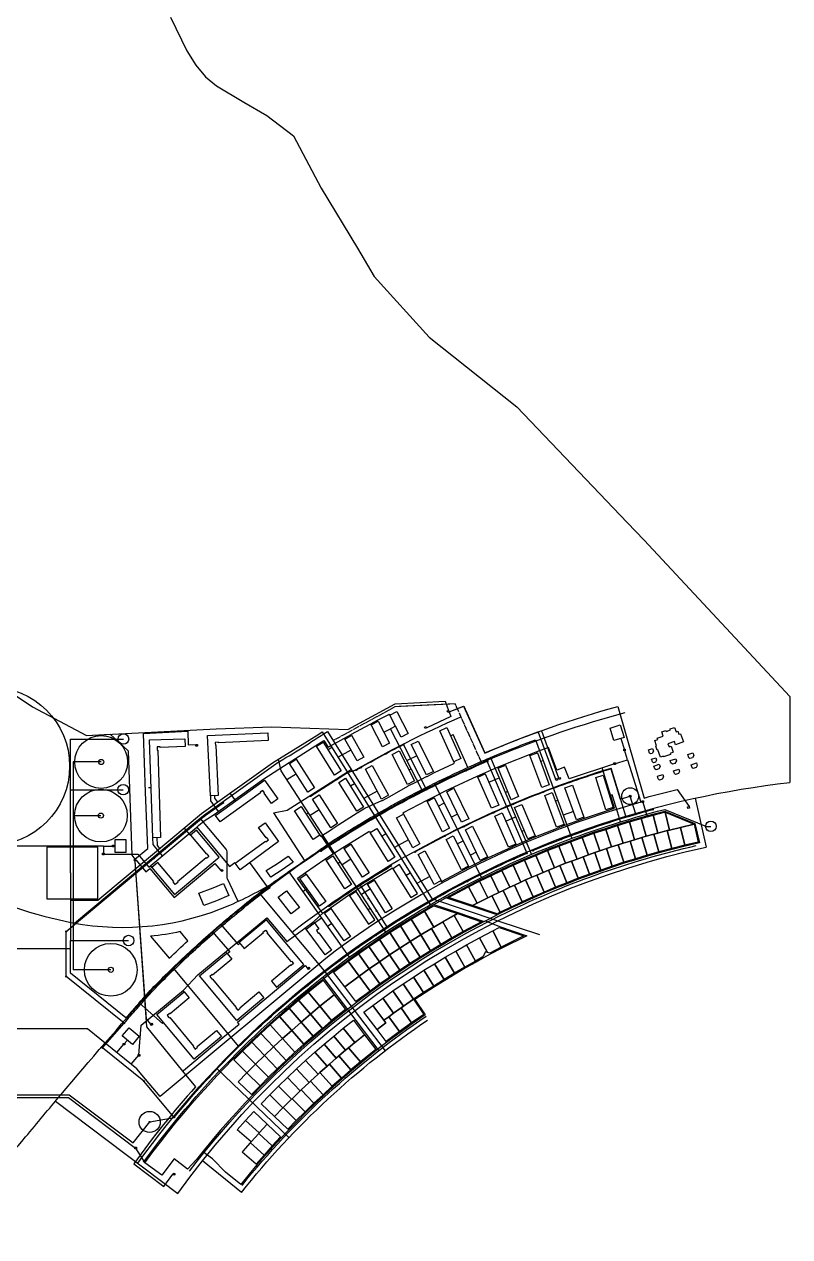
# Model space of a CAD drawing. Header units: millimetres. Extents: x 2242211 to 2245579, y 377443 to 383867.
# Drawn here: x 2244129 to 2245579, y 377907 to 380203 of the extents above; entities that cross this region are included whole.
import ezdxf

# ---------------------------------------------------------------- set-up
doc = ezdxf.new("R2010")
doc.units = ezdxf.units.MM
doc.linetypes.add('DIVIDE', pattern=[26.5, 20, -1.5, 1, -1.5, 1, -1.5])

msp = doc.modelspace()

# ---------------------------------------------------------------- linework, layer by layer
for points in [[(2243641.9, 381159.8), (2243641.9, 381166.2), (2243687.4, 381166.2), (2243724.5, 380830.2, 0.151646), (2243769.2, 380736.3, -0.160741), (2243831.3, 380608.4), (2243889.5, 380115.7), (2243906.3, 379940.2), (2243899.3, 379114.7), (2243899.3, 379088.4), (2243962.6, 379031.6), (2244144.4, 378910.7), (2244247, 378856.3), (2244492.7, 378868.8), (2244598, 378872.9), (2244742, 378867.5), (2244831.2, 378916.2), (2244926.1, 378921), (2244932.7, 378903.8)], [(2243642, 381159.8), (2243642, 381166.1), (2243687.1, 381166.1), (2243724.2, 380830.2, 0.151626), (2243769, 380736.1, -0.160763), (2243831, 380608.3), (2243889.2, 380115.7), (2243906, 379940.2), (2243899, 379114.7), (2243899.2, 379088.3), (2243962.5, 379031.5), (2244144.4, 378910.6), (2244247, 378856.2), (2244291.9, 378858.5), (2244325.6, 378827.4), (2244332.5, 378629.7), (2244338.7, 378622.3)], [(2244933.7, 378901.1), (2244961.3, 378911.7), (2245001.4, 378823.1, -0.034878), (2245253.2, 378911), (2245302.8, 378737.8), (2245312.5, 378740.5), (2245365.7, 378753.9), (2245388.1, 378721.7)], [(2244933.8, 378901), (2244961.2, 378911.6), (2245001.3, 378823, -0.015072), (2245108.6, 378865.3), (2245140.9, 378775.7)], [(2244933.8, 378901), (2244961.2, 378911.5), (2245001.3, 378822.8, -0.014167), (2245102.1, 378862.8), (2245135.3, 378773.6)], [(2244750.7, 378787.8, -0.02737), (2244956.1, 378891.7, -0.024505)], [(2244606.4, 378803, 0.006567), (2244703.3, 378863.8)], [(2244338.3, 378618), (2244360.6, 378304.2), (2244428.8, 378220.7), (2244453.2, 378190.8, 0.026287), (2244336.5, 378045.3), (2244393.6, 378002.3), (2244410.3, 378025.2)]]:
    msp.add_lwpolyline(points, format="xyb")
for points in [[(2244406, 380216.3), (2244437.1, 380152.8), (2244454, 380125.4), (2244472.5, 380103.3), (2244493.3, 380086.3), (2244544.9, 380055.7), (2244588.2, 380030.1), (2244638.7, 379991.5), (2244691.5, 379892.6), (2244759.9, 379779), (2244792, 379725.2), (2244895.9, 379610.7), (2245062.2, 379478.8), (2245271, 379259.8), (2245302.9, 379226.3), (2245578.9, 378930), (2245578.9, 378767.1)], [(2244933.8, 378901), (2244937.2, 378892.2), (2244891.2, 378870.8)], [(2244338.7, 378622.3), (2244362.9, 378642.5), (2244358.8, 378748.8), (2244354.7, 378859.8), (2244438.5, 378864.1), (2244439.4, 378838.4), (2244453.9, 378839)], [(2245247.1, 378802.7), (2245271.8, 378810.1), (2245296.7, 378729.9), (2245250.8, 378716.3), (2245228.2, 378709.2), (2245194.3, 378697.8), (2245171.7, 378689.9), (2245157.6, 378684.7), (2245135.3, 378676.3), (2245102.1, 378663.2), (2245080, 378654), (2245066.2, 378648), (2245044.5, 378638.4), (2245012, 378623.5), (2244990.4, 378613.2), (2244977, 378606.4), (2244955.6, 378595.5), (2244924.6, 378579), (2244903.1, 378567.2), (2244881, 378554.7), (2244860.4, 378542.6), (2244832.3, 378525.4), (2244812, 378512.8), (2244800.1, 378504.9), (2244780.5, 378491.9), (2244753.6, 378473.4), (2244734.4, 378459.9), (2244717.6, 378447.6), (2244700.3, 378433.9), (2244386.4, 378172.3), (2244358.8, 378205.3), (2244342.2, 378225.1), (2244248.9, 378300.5), (2243920.1, 378300.5)], [(2244338.4, 378618.1), (2244360.7, 378304.2), (2244428.9, 378220.7), (2244430.5, 378222.1), (2244504.8, 378284.1), (2244535.7, 378309.8), (2244532.7, 378313.4), (2244660.9, 378420.9), (2244665.5, 378415.3)], [(2244338.5, 378618.2), (2244359.7, 378319.7), (2244368.2, 378309.5)], [(2244340.6, 378620), (2244359, 378598), (2244366.6, 378604.5), (2244412.9, 378549.2), (2244490.2, 378613.9), (2244501.1, 378600.8)], [(2244304.4, 378255.7), (2244317.8, 378271.6)]]:
    msp.add_lwpolyline(points)
at = {"linetype": 'DIVIDE', "ltscale": 0.5}
msp.add_lwpolyline([(2244995.4, 378804.6), (2244945, 378916.2), (2244831.1, 378910.4), (2244714.1, 378846.5)], dxfattribs=at)
for points in [[(2244929.9, 378902.7), (2244932.7, 378903.8), (2244933.8, 378901), (2244931, 378899.9)], [(2244887.2, 378872.2), (2244889.9, 378873.5), (2244891.2, 378870.8), (2244888.5, 378869.5)], [(2244456.9, 378839.2), (2244457, 378836.2), (2244454, 378836), (2244453.9, 378839)], [(2245138.1, 378774.6), (2245139.2, 378771.8), (2245136.4, 378770.8), (2245135.3, 378773.6)], [(2245143.7, 378776.7), (2245144.7, 378773.9), (2245141.9, 378772.8), (2245140.9, 378775.7)], [(2245388.1, 378721.7), (2245388.9, 378718.8), (2245386, 378718), (2245385.2, 378720.9)], [(2245275.1, 378692.5), (2245297.7, 378699), (2245307.2, 378665.3), (2245299, 378662.9), (2245285.1, 378658.9)], [(2245297.7, 378699), (2245320, 378705.2), (2245329.1, 378671.4), (2245321.6, 378669.3), (2245307.2, 378665.3)], [(2245320, 378705.2), (2245341.9, 378711), (2245342.6, 378710.7), (2245351.1, 378677.2), (2245346.8, 378676), (2245329.1, 378671.4)], [(2245342.6, 378710.7), (2245397.6, 378688.4), (2245372.2, 378682.2), (2245351.1, 378677.2)], [(2245208, 378671), (2245230.2, 378678.4), (2245241.1, 378645.2), (2245219.3, 378637.8)], [(2245230.2, 378678.4), (2245252.6, 378685.6), (2245263.1, 378652.2), (2245254, 378649.3), (2245241.1, 378645.2)], [(2245252.6, 378685.6), (2245275.1, 378692.5), (2245285.1, 378658.9), (2245276.5, 378656.3), (2245263.1, 378652.2)], [(2245321.6, 378669.3), (2245329.1, 378671.4), (2245346.8, 378676), (2245355.6, 378642.2), (2245330.8, 378635.6)], [(2245346.8, 378676), (2245351.1, 378677.2), (2245372.2, 378682.2), (2245380.4, 378648.4), (2245355.6, 378642.2)], [(2245372.2, 378682.2), (2245397.6, 378688.4), (2245405.3, 378654.2), (2245380.4, 378648.4)], [(2245141.7, 378646.8), (2245163.7, 378655.1), (2245175.9, 378622.3), (2245165.4, 378618.3), (2245154.4, 378614.1)], [(2245163.7, 378655.1), (2245185.8, 378663.2), (2245197.6, 378630.2), (2245187.4, 378626.5), (2245175.9, 378622.3)], [(2245185.8, 378663.2), (2245208, 378671), (2245219.3, 378637.8), (2245209.5, 378634.4), (2245197.6, 378630.2)], [(2245254, 378649.3), (2245263.1, 378652.2), (2245276.5, 378656.3), (2245286.6, 378622.8), (2245264.7, 378616)], [(2245276.5, 378656.3), (2245285.1, 378658.9), (2245299, 378662.9), (2245308.7, 378629.4), (2245286.6, 378622.8)], [(2245299, 378662.9), (2245307.2, 378665.3), (2245321.6, 378669.3), (2245330.8, 378635.6), (2245308.7, 378629.4)], [(2245076.5, 378620), (2245098.2, 378629.2), (2245111.7, 378596.9), (2245100.1, 378592), (2245090.5, 378587.9)], [(2245098.2, 378629.2), (2245119.9, 378638.1), (2245133, 378605.7), (2245121.7, 378601), (2245111.7, 378596.9)], [(2245119.9, 378638.1), (2245141.7, 378646.8), (2245154.4, 378614.1), (2245143.5, 378609.8), (2245133, 378605.7)], [(2245165.4, 378618.3), (2245175.9, 378622.3), (2245187.4, 378626.5), (2245199.4, 378593.7), (2245177.8, 378585.7)], [(2245187.4, 378626.5), (2245197.6, 378630.2), (2245209.5, 378634.4), (2245221, 378601.4), (2245199.4, 378593.7)], [(2245209.5, 378634.4), (2245219.3, 378637.8), (2245231.7, 378642), (2245242.8, 378608.9), (2245221, 378601.4)], [(2245231.7, 378642), (2245241.1, 378645.2), (2245254, 378649.3), (2245264.7, 378616), (2245242.8, 378608.9)], [(2244338.3, 378618), (2244336.4, 378620.3), (2244338.7, 378622.3), (2244340.6, 378620)], [(2245033.7, 378600.7), (2245055.1, 378610.5), (2245069.5, 378578.5), (2245057.2, 378572.9), (2245048.5, 378568.9)], [(2245055.1, 378610.5), (2245076.5, 378620), (2245090.5, 378587.9), (2245078.6, 378582.6), (2245069.5, 378578.5)], [(2245121.7, 378601), (2245133, 378605.7), (2245143.5, 378609.8), (2245156.4, 378577.3), (2245135.1, 378568.7)], [(2245143.5, 378609.8), (2245154.4, 378614.1), (2245165.4, 378618.3), (2245177.8, 378585.7), (2245156.4, 378577.3)], [(2244505.4, 378600.4), (2244503.1, 378598.5), (2244501.1, 378600.8), (2244503.4, 378602.7)], [(2244991.4, 378580.2), (2245012.5, 378590.6), (2245027.7, 378559), (2245014.8, 378552.7), (2245007.1, 378548.9)], [(2245012.5, 378590.6), (2245033.7, 378600.7), (2245048.5, 378568.9), (2245035.9, 378562.9), (2245027.7, 378559)], [(2245057.2, 378572.9), (2245069.5, 378578.5), (2245078.6, 378582.6), (2245092.8, 378550.6), (2245071.8, 378541.2)], [(2245078.6, 378582.6), (2245090.5, 378587.9), (2245100.1, 378592), (2245113.8, 378559.8), (2245092.8, 378550.6)], [(2245100.1, 378592), (2245111.7, 378596.9), (2245121.7, 378601), (2245135.1, 378568.7), (2245113.8, 378559.8)], [(2244932.5, 378549.3), (2244970.4, 378569.5), (2244986.5, 378538.4), (2244978.1, 378534)], [(2244970.4, 378569.5), (2244991.4, 378580.2), (2245007.1, 378548.9), (2244986.5, 378538.4)], [(2245014.8, 378552.7), (2245027.7, 378559), (2245035.9, 378562.9), (2245051, 378531.4), (2245030.3, 378521.4)], [(2245035.9, 378562.9), (2245048.5, 378568.9), (2245057.2, 378572.9), (2245071.8, 378541.2), (2245051, 378531.4)], [(2244978.1, 378534), (2244986.5, 378538.4), (2245007.1, 378548.9), (2245014.8, 378552.7), (2245030.3, 378521.4), (2245024.4, 378518.5)], [(2244861.9, 378508.5), (2244887.1, 378523.5), (2244904.8, 378493.4), (2244900.3, 378490.6), (2244880.1, 378478.6)], [(2244887.1, 378523.5), (2244904.8, 378533.8), (2244949.6, 378518.8), (2244904.8, 378493.4)], [(2244921.8, 378503), (2244943.3, 378515.2), (2244960.2, 378484.7), (2244939.1, 378472.8)], [(2244949.6, 378518.8), (2244995.1, 378503.5), (2244960.2, 378484.7), (2244943.3, 378515.2)], [(2244821.4, 378483), (2244841.6, 378495.9), (2244860.2, 378466.2), (2244840.5, 378453.6)], [(2244841.6, 378495.9), (2244861.9, 378508.5), (2244880.1, 378478.6), (2244860.2, 378466.2)], [(2244898.4, 378448.7), (2244880.1, 378478.6), (2244900.3, 378490.6), (2244918.1, 378460.6)], [(2244900.3, 378490.6), (2244904.8, 378493.4), (2244921.8, 378503), (2244939.1, 378472.8), (2244918.1, 378460.6)], [(2245016.4, 378486.4), (2245028.2, 378492.4), (2245075.5, 378476.5), (2245032.5, 378455.2)], [(2244781.7, 378456.4), (2244801.5, 378469.9), (2244820.9, 378440.7), (2244801.5, 378427.6)], [(2244801.5, 378469.9), (2244821.4, 378483), (2244840.5, 378453.6), (2244820.9, 378440.7)], [(2244840.5, 378453.6), (2244860.2, 378466.2), (2244878.9, 378436.6), (2244859.5, 378424.3)], [(2244860.2, 378466.2), (2244880.1, 378478.6), (2244898.4, 378448.7), (2244878.9, 378436.6)], [(2244966.6, 378459.6), (2244991.4, 378473.2), (2245006.4, 378445.2), (2245002.4, 378446.6), (2244997.8, 378436.8), (2244983.7, 378429)], [(2244991.4, 378473.2), (2245016.4, 378486.4), (2245032.5, 378455.2), (2245010.8, 378443.8), (2245006.4, 378445.2)], [(2244742.7, 378428.8), (2244762.1, 378442.8), (2244782.3, 378414.2), (2244763.3, 378400.5)], [(2244762.1, 378442.8), (2244781.7, 378456.4), (2244801.5, 378427.6), (2244782.3, 378414.2)], [(2244820.9, 378440.7), (2244840.5, 378453.6), (2244859.5, 378424.3), (2244840.4, 378411.6)], [(2244925.9, 378436.1), (2244946.2, 378448), (2244963.7, 378417.6), (2244943.9, 378406)], [(2244946.2, 378448), (2244966.6, 378459.6), (2244983.7, 378429), (2244963.7, 378417.6)], [(2244714.6, 378408.1), (2244742.7, 378428.8), (2244763.3, 378400.5), (2244735.9, 378380.2)], [(2244782.3, 378414.2), (2244801.5, 378427.6), (2244821.4, 378398.8), (2244802.5, 378385.6)], [(2244801.5, 378427.6), (2244820.9, 378440.7), (2244840.4, 378411.6), (2244821.4, 378398.8)], [(2244885.9, 378411.5), (2244905.8, 378423.9), (2244924.2, 378394.1), (2244904.7, 378381.8)], [(2244905.8, 378423.9), (2244925.9, 378436.1), (2244943.9, 378406), (2244924.2, 378394.1)], [(2244667.8, 378417.3), (2244669.8, 378415), (2244667.5, 378413), (2244665.5, 378415.3)], [(2244735.9, 378380.2), (2244763.3, 378400.5), (2244783.9, 378372.2), (2244757.1, 378352.4)], [(2244763.3, 378400.5), (2244782.3, 378414.2), (2244802.5, 378385.6), (2244783.9, 378372.2)], [(2244846.6, 378385.7), (2244866.2, 378398.7), (2244885.4, 378369.4), (2244866.3, 378356.6)], [(2244866.2, 378398.7), (2244885.9, 378411.5), (2244904.7, 378381.8), (2244885.4, 378369.4)], [(2244667, 378370.4), (2244694.8, 378392.8), (2244716.1, 378365), (2244689.1, 378343.3)], [(2244827.2, 378372.4), (2244846.6, 378385.7), (2244866.3, 378356.6), (2244847.3, 378343.6)], [(2244630.4, 378339.7), (2244648.6, 378355.2), (2244671.1, 378328.4), (2244653.2, 378313.2)], [(2244648.6, 378355.2), (2244667, 378370.4), (2244689.1, 378343.3), (2244671.1, 378328.4)], [(2244689.1, 378343.3), (2244716.1, 378365), (2244737.3, 378337.1), (2244711.2, 378316.2)], [(2244789, 378345), (2244808, 378358.8), (2244828.5, 378330.3), (2244819.3, 378323.6), (2244809.9, 378316.8)], [(2244808, 378358.8), (2244827.2, 378372.4), (2244847.3, 378343.6), (2244842.6, 378340.3), (2244828.5, 378330.3)], [(2244842.6, 378340.3), (2244847.3, 378343.6), (2244866.3, 378356.6), (2244885.8, 378327.7), (2244862.7, 378311.8)], [(2244612.4, 378324), (2244630.4, 378339.7), (2244653.2, 378313.2), (2244635.6, 378297.8)], [(2244653.2, 378313.2), (2244671.1, 378328.4), (2244693.6, 378301.6), (2244676.1, 378286.7)], [(2244671.1, 378328.4), (2244689.1, 378343.3), (2244711.2, 378316.2), (2244693.6, 378301.6)], [(2244772.3, 378332.4), (2244789, 378345), (2244813.5, 378311.9), (2244797.2, 378299.7)], [(2244819.3, 378323.6), (2244828.5, 378330.3), (2244842.6, 378340.3), (2244862.7, 378311.8), (2244839.8, 378295.5)], [(2244370.5, 378311.4), (2244372.4, 378309.1), (2244370.1, 378307.2), (2244368.2, 378309.5)], [(2244577, 378291.8), (2244594.6, 378308), (2244618.2, 378282.1), (2244601, 378266.3)], [(2244594.6, 378308), (2244612.4, 378324), (2244635.6, 378297.8), (2244618.2, 378282.1)], [(2244635.6, 378297.8), (2244653.2, 378313.2), (2244676.1, 378286.7), (2244658.8, 378271.6)], [(2244733.3, 378301.9), (2244752.5, 378317.2), (2244773.7, 378289.2), (2244762, 378279.9), (2244755.3, 378274.6)], [(2244797.2, 378299.7), (2244813.5, 378311.9), (2244809.9, 378316.8), (2244819.3, 378323.6), (2244839.8, 378295.5), (2244814.6, 378276.8)], [(2244559.7, 378275.4), (2244577, 378291.8), (2244601, 378266.3), (2244584, 378250.1)], [(2244601, 378266.3), (2244618.2, 378282.1), (2244641.7, 378256.3), (2244624.9, 378240.7)], [(2244618.2, 378282.1), (2244635.6, 378297.8), (2244658.8, 378271.6), (2244641.7, 378256.3)], [(2244697.1, 378271.8), (2244715.1, 378287), (2244737.5, 378260), (2244725, 378249.4), (2244720, 378245.2)], [(2244715.1, 378287), (2244733.3, 378301.9), (2244755.3, 378274.6), (2244743.4, 378264.8), (2244737.5, 378260)], [(2244765.6, 378237.9), (2244743.4, 378264.8), (2244755.3, 378274.6), (2244773.7, 378289.2), (2244794.8, 378261.6)], [(2244542.6, 378258.7), (2244559.7, 378275.4), (2244584, 378250.1), (2244567.2, 378233.8)], [(2244584, 378250.1), (2244601, 378266.3), (2244624.9, 378240.7), (2244608.2, 378224.9)], [(2244679.4, 378256.4), (2244697.1, 378271.8), (2244720, 378245.2), (2244706.8, 378233.7), (2244702.6, 378230.1)], [(2244747.5, 378222.8), (2244725, 378249.4), (2244737.5, 378260), (2244743.4, 378264.8), (2244765.6, 378237.9)], [(2244525.7, 378241.8), (2244542.6, 378258.7), (2244567.2, 378233.8), (2244550.6, 378217.2)], [(2244567.2, 378233.8), (2244584, 378250.1), (2244608.2, 378224.9), (2244591.8, 378208.9)], [(2244644.5, 378224.9), (2244661.9, 378240.8), (2244685.4, 378214.8), (2244671.1, 378201.6), (2244668.5, 378199.2)], [(2244661.9, 378240.8), (2244679.4, 378256.4), (2244702.6, 378230.1), (2244688.8, 378217.8), (2244685.4, 378214.8)], [(2244706.8, 378233.7), (2244720, 378245.2), (2244725, 378249.4), (2244747.5, 378222.8), (2244729.7, 378207.5)], [(2244534.3, 378200.4), (2244550.6, 378217.2), (2244575.6, 378192.7), (2244559.6, 378176.2)], [(2244575.6, 378192.7), (2244591.8, 378208.9), (2244567.2, 378233.8), (2244550.6, 378217.2)], [(2244627.5, 378208.8), (2244644.5, 378224.9), (2244668.5, 378199.2), (2244653.6, 378185.1), (2244651.8, 378183.4)], [(2244671.1, 378201.6), (2244685.4, 378214.8), (2244688.8, 378217.8), (2244712.1, 378191.9), (2244694.8, 378176)], [(2244688.8, 378217.8), (2244702.6, 378230.1), (2244706.8, 378233.7), (2244729.7, 378207.5), (2244712.1, 378191.9)], [(2244594, 378175.8), (2244610.6, 378192.4), (2244635.3, 378167.4), (2244619.3, 378151.5), (2244619, 378151.1)], [(2244610.6, 378192.4), (2244627.5, 378208.8), (2244651.8, 378183.4), (2244636.3, 378168.4), (2244635.3, 378167.4)], [(2244653.6, 378185.1), (2244668.5, 378199.2), (2244671.1, 378201.6), (2244694.8, 378176), (2244677.7, 378159.9)], [(2244577.6, 378158.9), (2244594, 378175.8), (2244619, 378151.1), (2244603, 378134.6)], [(2244644.2, 378127), (2244619.3, 378151.5), (2244635.3, 378167.4), (2244636.3, 378168.4), (2244660.8, 378143.6)], [(2244636.3, 378168.4), (2244651.8, 378183.4), (2244653.6, 378185.1), (2244677.7, 378159.9), (2244660.8, 378143.6)], [(2244547.9, 378127.1), (2244563.9, 378144.4), (2244589.2, 378120.1), (2244573.9, 378103.5)], [(2244603, 378134.6), (2244619, 378151.1), (2244619.3, 378151.5), (2244644.2, 378127), (2244628.2, 378110.5)], [(2244532.2, 378109.6), (2244547.9, 378127.1), (2244573.9, 378103.5), (2244573, 378102.5), (2244558.6, 378086.4)], [(2244557.3, 378085), (2244558.6, 378086.4), (2244573, 378102.5), (2244598.8, 378079), (2244583.3, 378061.7)], [(2244598.8, 378079), (2244573, 378102.5), (2244573.9, 378103.5), (2244589.2, 378120.1), (2244614.4, 378095.9)], [(2244541.7, 378067), (2244543.4, 378069), (2244557.3, 378085), (2244583.3, 378061.7), (2244568.2, 378044.3)], [(2244412.1, 378027.6), (2244414.5, 378025.8), (2244412.8, 378023.4), (2244410.3, 378025.2)]]:
    msp.add_lwpolyline(points, close=True)
at = {"ltscale": 0.5}
for points in [[(2243850, 377907, 0.149209), (2244131.5, 378095.9, -0.002745), (2244198, 378175.6, -0.007065), (2244366.7, 378370.2, -0.021203), (2244487.6, 378485.1, -0.022802), (2244581.9, 378561.3, -0.032688), (2244793.7, 378703, -0.064966), (2245267.1, 378899.8)], [(2244851.1, 378626.8, -0.056274), (2245240.3, 378794.3, -0.055571)], [(2244343.8, 378046.1, -0.211106), (2245578.9, 378767.1, -0.180655)], [(2244534.2, 378542.1), (2244513.6, 378584.7), (2244513.2, 378586.3), (2244513.2, 378636.1, 0.175674), (2244511.5, 378640.9), (2244462.4, 378699.8)], [(2243824.7, 378638.4, -0.05736), (2244010, 378574, 0.070327), (2244220.3, 378501.7, 0.150222), (2244518.6, 378535.1, 0.032948), (2244610.2, 378582.6)], [(2244419.7, 377988.9, -0.184835), (2245420.8, 378644.9, -0.185777)], [(2244636.2, 378484, -0.034059), (2244850.7, 378627.3, -0.031943)], [(2244540.4, 377990.9, -0.076497), (2244892.8, 378317.4, -0.07512)]]:
    msp.add_lwpolyline(points, format="xyb", dxfattribs=at)
at = {"color": 2}
for points in [[(2244681.4, 378837.5), (2244696.6, 378847), (2244704.8, 378833.8), (2244734.1, 378850.4), (2244748, 378858.2), (2244748.8, 378858.7), (2244783.9, 378877.8), (2244798.1, 378885.1), (2244799, 378885.6), (2244819.5, 378896.1), (2244820.4, 378896.5), (2244821.3, 378894.7)], [(2244785.8, 378876.5), (2244784.8, 378878.3)], [(2244488.5, 378706.7), (2244582.7, 378774.2), (2244630.4, 378804.9), (2244643, 378812.9), (2244681.4, 378837.5), (2244682.5, 378835.8)], [(2244735.9, 378849.1), (2244734.9, 378850.8)], [(2245247.1, 378802.7), (2245160.8, 378773.8), (2245152.5, 378796), (2245137.7, 378790.5), (2245122.1, 378833.5), (2245101, 378825.6), (2245085.1, 378819.7), (2245040.5, 378802), (2245024.9, 378795.4), (2245001.9, 378785.6), (2244986.4, 378778.8), (2244942.6, 378758.6), (2244927.4, 378751.1), (2244905.3, 378740.2), (2244890.1, 378732.5), (2244846.9, 378709.5), (2244846.1, 378709), (2244847, 378707.3)], [(2245259.2, 378850.4), (2245265.9, 378828.8)], [(2245100.8, 378823.4), (2245100.1, 378825.2)], [(2245271.7, 378810), (2245265.9, 378828.8)], [(2244631.5, 378803.2), (2244630.4, 378804.9)], [(2244714.4, 378632.3), (2244692.2, 378666.4), (2244710.6, 378678.3), (2244711.4, 378678.8), (2244724.8, 378687.4), (2244759.8, 378709.7), (2244760.6, 378710.2), (2244774.1, 378718.6), (2244806.3, 378732.8), (2244807.3, 378733.3), (2244821.3, 378740.9), (2244855.5, 378760.1), (2244856.3, 378760.6), (2244870.5, 378767.8), (2244891.1, 378778.3), (2244892, 378778.8), (2244906.2, 378785.9), (2244942.7, 378803.4), (2244943.6, 378803.8), (2244942.3, 378806.5)], [(2244917.9, 378581), (2244918.8, 378579.3), (2244920.6, 378580.2), (2244956.9, 378599.6), (2244972.1, 378607.2), (2244992.7, 378617.5), (2245008, 378624.9), (2245046, 378642.5), (2245061.5, 378649.3), (2245082.6, 378658.3), (2245098.2, 378664.9), (2245137.1, 378680.3), (2245153, 378686.2), (2245174.5, 378694.1), (2245190.4, 378699.8), (2245230.1, 378713), (2245247.2, 378718.4), (2245223.4, 378794.8)], [(2245040.4, 378799.7), (2245039.6, 378801.6)], [(2245001.8, 378783.3), (2245001, 378785.2)], [(2244481.5, 378742), (2244481.9, 378732.5), (2244496.4, 378712.4)], [(2244942.6, 378756.3), (2244941.7, 378758.1)], [(2244905.3, 378737.9), (2244904.4, 378739.7)], [(2245244.7, 378719.7), (2245245.3, 378717.8)], [(2245296.7, 378729.9), (2245300.6, 378731.1)], [(2245308.9, 378704.2), (2245300.6, 378731.1)], [(2244455.6, 378682.7), (2244459.1, 378685.6), (2244469.9, 378694.7), (2244488.5, 378706.7), (2244489.7, 378705.1)], [(2245188.8, 378701.3), (2245189.5, 378699.4)], [(2244278.9, 378631.7), (2244343.9, 378631.7), (2244364.7, 378606.8), (2244455.6, 378682.7)], [(2244455.6, 378682.7), (2244517.6, 378608.4), (2244527.6, 378615.7), (2244528.7, 378614.1)], [(2244694.2, 378519.3), (2244646.4, 378585.8), (2244661.8, 378596.9), (2244698.5, 378621.9), (2244712.7, 378631.2), (2244732.6, 378644), (2244746.9, 378653.2), (2244781.9, 378674.3), (2244782.7, 378674.8), (2244784.3, 378672.3)], [(2245151.3, 378687.7), (2245152, 378685.9)], [(2244390.5, 378628.4), (2244375.4, 378646.4), (2244372.8, 378649.6), (2244372.4, 378662.7)], [(2244688.7, 378667.7), (2244690.4, 378665.2), (2244692.2, 378666.4)], [(2245059.8, 378650.7), (2245060.6, 378648.9)], [(2245096.5, 378666.3), (2245097.3, 378664.5)], [(2244278.9, 378646.9), (2243918.2, 378646.9)], [(2244278.9, 378646.9), (2244297.4, 378646.9)], [(2244278.9, 378646.9), (2244278.9, 378631.7)], [(2244301.3, 378646.9), (2244297.4, 378646.9)], [(2244735, 378642), (2244733.4, 378644.5)], [(2244346.1, 378250.7), (2244350.1, 378307.6), (2244430.4, 378373.8), (2244457.9, 378403), (2244588.1, 378511.2), (2244626, 378465.8), (2244660.3, 378491.3), (2244677.7, 378504.1), (2244695.7, 378520.7), (2244708.7, 378529.9), (2244743.2, 378553.6), (2244756.5, 378562.4), (2244766.3, 378568.9), (2244776.9, 378575.6), (2244790.8, 378584.4), (2244824.6, 378604.6), (2244825.9, 378605.4), (2244827, 378603.8)], [(2244370.4, 378606.3), (2244367.8, 378609.3)], [(2244701, 378620), (2244699.4, 378622.5)], [(2244970.3, 378608.6), (2244971.2, 378606.8)], [(2245006.2, 378626.3), (2245007.1, 378624.5)], [(2244662.8, 378593.8), (2244661, 378596.3)], [(2244778.8, 378574.5), (2244777.8, 378576.2)], [(2244745.1, 378552.5), (2244744, 378554.1)], [(2244904.6, 378536), (2244927.5, 378548.9)], [(2244709.9, 378528.3), (2244708.7, 378529.9)], [(2245000.2, 378503.9), (2245024.6, 378516.3)], [(2245002.5, 378505.1), (2245028.9, 378494.3), (2245080.7, 378476.9), (2245033.4, 378453.4), (2245011.7, 378442), (2244998.8, 378435), (2244984.7, 378427.2), (2244964.7, 378415.9), (2244944.9, 378404.3), (2244925.3, 378392.3), (2244905.8, 378380.2), (2244886.5, 378367.7), (2244869, 378356.1), (2244888.6, 378327.2), (2244863.8, 378310.2), (2244841, 378293.8), (2244815.8, 378275.2), (2244796, 378260), (2244766.8, 378236.3), (2244748.8, 378221.3), (2244731, 378206), (2244713.5, 378190.4), (2244696.2, 378174.6), (2244679.1, 378158.5), (2244662.2, 378142.1), (2244645.6, 378125.5), (2244629.6, 378109.1), (2244615.9, 378094.6), (2244600.3, 378077.7), (2244584.8, 378060.3), (2244569.7, 378043), (2244554.9, 378025.4), (2244539.1, 378006.1), (2244510.3, 378029.4), (2244485.4, 378054.3), (2244467.1, 378068)], [(2244662.9, 378489.5), (2244661.1, 378491.9)], [(2244536, 378464.3), (2244534.2, 378466.4)], [(2244512.4, 378444.1), (2244510.4, 378446.6)], [(2244431.8, 378370.8), (2244429.8, 378373.2)], [(2244317.8, 378271.6), (2244324.2, 378279.2)], [(2244331.4, 378233.9), (2244346.1, 378250.7)], [(2243920.8, 378170.9), (2244212.5, 378170.9), (2244339.8, 378075)], [(2244339.8, 378075), (2244357.5, 378047)]]:
    msp.add_lwpolyline(points, dxfattribs=at)
at = {"color": 1}
for points in [[(2244785.8, 378876.5), (2244799, 378883.4), (2244820.8, 378841.4), (2244807.5, 378834.5)], [(2244821.3, 378894.7), (2244834.6, 378901.6), (2244856.3, 378859.7), (2244843.1, 378852.8)], [(2244735.9, 378849.1), (2244748.9, 378856.5), (2244772.2, 378815.4), (2244759.2, 378808)], [(2244942.3, 378806.5), (2244915.8, 378865.2), (2244929.4, 378871.3), (2244956, 378812.7)], [(2244682.5, 378835.8), (2244695.2, 378843.7), (2244729.2, 378789), (2244716.5, 378781.1)], [(2244861.7, 378838.9), (2244875, 378845.7), (2244904, 378788.2), (2244890.6, 378781.4)], [(2244631.5, 378803.2), (2244644.1, 378811.2), (2244678.9, 378757.1), (2244666.3, 378749)], [(2244855, 378763.2), (2244825.6, 378820.5), (2244838.9, 378827.3), (2244868.3, 378770.1)], [(2245109.2, 378757.8), (2245086.7, 378818.1), (2245100.8, 378823.4), (2245123.2, 378763)], [(2244775, 378792.4), (2244788.1, 378799.6), (2244819, 378743.1), (2244805.8, 378735.9)], [(2245026.6, 378794), (2245040.4, 378799.7), (2245065.3, 378740.4), (2245051.5, 378734.6)], [(2244725, 378767.4), (2244737.7, 378775.3), (2244771.7, 378720.7), (2244759.1, 378712.8)], [(2245013.9, 378718.4), (2244988.1, 378777.3), (2245001.8, 378783.3), (2245027.6, 378724.3)], [(2245230.5, 378715.2), (2245211.3, 378776.7), (2245225.6, 378781.1), (2245244.7, 378719.7)], [(2244675, 378735.5), (2244687.6, 378743.6), (2244722.4, 378689.4), (2244709.8, 378681.4)], [(2244929.2, 378749.8), (2244942.6, 378756.3), (2244970.8, 378698.5), (2244957.3, 378691.9)], [(2245137.3, 378682.5), (2245114.8, 378742.8), (2245128.8, 378748.1), (2245151.3, 378687.7)], [(2245153.1, 378756.9), (2245167.2, 378761.9), (2245188.8, 378701.3), (2245174.7, 378696.3)], [(2244641, 378713.4), (2244653.5, 378721.6), (2244688.7, 378667.7), (2244676.2, 378659.5)], [(2244920.9, 378673.7), (2244891.9, 378731.2), (2244905.3, 378737.9), (2244934.3, 378680.5)], [(2245057.7, 378719.9), (2245071.5, 378725.7), (2245096.5, 378666.3), (2245082.7, 378660.5)], [(2244833.9, 378700.1), (2244847, 378707.3), (2244877.9, 378650.8), (2244864.7, 378643.6)], [(2245046.1, 378644.7), (2245020.3, 378703.7), (2245034, 378709.7), (2245059.8, 378650.7)], [(2244784.3, 378672.3), (2244797, 378680.2), (2244831, 378625.5), (2244818.3, 378617.6)], [(2244964.6, 378677.6), (2244978, 378684.2), (2245006.2, 378626.3), (2244992.7, 378619.7)], [(2244735, 378642), (2244747.6, 378650.1), (2244782.4, 378595.9), (2244769.8, 378587.8)], [(2244956.9, 378601.9), (2244928.1, 378659.4), (2244941.5, 378666.1), (2244970.3, 378608.6)], [(2244701, 378620), (2244713.5, 378628.2), (2244748.7, 378574.3), (2244736.2, 378566.1)], [(2244874.8, 378630.8), (2244887.9, 378638), (2244918.7, 378581.5), (2244905.6, 378574.3)], [(2244861, 378549.1), (2244873.7, 378557), (2244839.7, 378611.7), (2244827, 378603.8)], [(2244688.2, 378532.8), (2244650.6, 378585.1), (2244662.8, 378593.8), (2244700.3, 378541.6)], [(2244825.9, 378528.1), (2244813.3, 378520.1), (2244778.8, 378574.5), (2244791.5, 378582.5)], [(2244780.7, 378498.8), (2244793.2, 378507.1), (2244757.6, 378560.7), (2244745.1, 378552.5)], [(2244747, 378475.7), (2244734.8, 378467.1), (2244697.7, 378519.7), (2244709.9, 378528.3)], [(2244662.9, 378489.5), (2244678.8, 378501.2), (2244687, 378490.1), (2244682.3, 378486.6), (2244685.8, 378481.8), (2244686.8, 378482.5), (2244711.1, 378449.7), (2244699.1, 378440.8)]]:
    msp.add_lwpolyline(points, close=True, dxfattribs=at)
at = {"color": 141, "true_color": 0xadddf7}
for points in [[(2244216.5, 378544.4), (2244268.4, 378544.4), (2244375.8, 378634.2), (2244464.6, 378708.4), (2244599.3, 378804.2), (2244686.9, 378859), (2244693.5, 378863.2), (2244897.8, 378535.5)], [(2244809.9, 378862.4), (2244822.7, 378869.1)], [(2244832.2, 378873.8), (2244822.7, 378869.1)], [(2244882.2, 378753.8), (2244822.8, 378869.1)], [(2244936.5, 378855.7), (2244941.1, 378857.8)], [(2244969.2, 378795.7), (2244962.6, 378810.2), (2244941.1, 378857.8)], [(2244216.5, 378753.5), (2244216.5, 378849.5), (2244316.8, 378849.5)], [(2244704.2, 378829.1), (2244711.8, 378833.8)], [(2245097.1, 378848), (2245166.2, 378661.4)], [(2244813.7, 378483.9), (2244615.4, 378789.3), (2244610.7, 378811.4)], [(2244747.6, 378828.5), (2244723.5, 378815)], [(2244872.3, 378817.8), (2244854.1, 378808.7)], [(2245012.1, 378814.4), (2245089.7, 378631.1)], [(2244274.6, 378806), (2244221.5, 378806), (2244221.5, 378704.5), (2244274.1, 378704.5)], [(2244857.5, 378791.1), (2244861.8, 378793.3)], [(2245106.7, 378807.3), (2245111.5, 378809.1)], [(2244644.3, 378783.3), (2244626.6, 378772)], [(2244746.8, 378760.8), (2244754.4, 378765.5)], [(2244994.8, 378587.5), (2244906.3, 378765.9)], [(2245008.7, 378767.6), (2245028.2, 378776.2)], [(2244216.5, 378595.8), (2244216.5, 378753.5), (2244316.3, 378753.5)], [(2244369.2, 378757.1), (2244364.2, 378756.9)], [(2244495.3, 378730.2), (2244490, 378737.6), (2244489.8, 378742.4)], [(2244529.5, 378732.4), (2244519.2, 378747.2)], [(2244797.6, 378750.9), (2244772.3, 378736.8)], [(2245044.9, 378750.4), (2245040, 378748.4)], [(2245242.4, 378743.7), (2245237.7, 378742.2)], [(2245258.2, 378692.6), (2245252.3, 378711.7), (2245242.4, 378743.7)], [(2244913, 378722.6), (2244924.8, 378728.6)], [(2245134.8, 378732), (2245139.4, 378733.7)], [(2244221.5, 378704.5), (2244221.5, 378412.5)], [(2244662.9, 378707.3), (2244667.1, 378710)], [(2244687.8, 378715.6), (2244670.6, 378704.6)], [(2244949.8, 378707.3), (2244938.2, 378701.6)], [(2245040.9, 378694), (2245059.7, 378702.4)], [(2245169, 378712.4), (2245149.8, 378705.6)], [(2244443.6, 378667.5), (2244432.1, 378681.2)], [(2245076.1, 378676.3), (2245071.4, 378674.4)], [(2244385.7, 378642.4), (2244381.2, 378647.8), (2244380.7, 378663)], [(2244806, 378665.6), (2244813.7, 378670.4)], [(2244856.5, 378658.7), (2244830, 378644.2)], [(2244949.1, 378650.8), (2244960.5, 378656.5)], [(2244985.2, 378635.1), (2244973.9, 378629.6)], [(2244555.8, 378615.4), (2244589.3, 378569.6)], [(2244722.9, 378613.8), (2244727.4, 378616.8)], [(2244747.8, 378622.1), (2244730.9, 378611.3)], [(2244216.5, 378595.8), (2244216.5, 378467.9), (2244326.6, 378467.9)], [(2244629.8, 378598.3), (2244744.4, 378436.2)], [(2244852.2, 378591.6), (2244859.8, 378596.4)], [(2244897.4, 378589.4), (2244872.8, 378575.6)], [(2244664.4, 378565.9), (2244656.6, 378560.3)], [(2244784.5, 378565.6), (2244767.6, 378554.9)], [(2244780.1, 378526.8), (2244784, 378529.4)], [(2244500.9, 378498.6), (2244533.8, 378460.3), (2244537.1, 378463)], [(2244678.8, 378501.2), (2244691.7, 378510.8)], [(2244711.3, 378500.4), (2244703.1, 378494.6)], [(2244321.5, 378321.3), (2244216.5, 378406.1), (2244216.5, 378467.9)], [(2244485.1, 378484.9), (2244518.3, 378446.8), (2244513.5, 378442.8)], [(2243877.7, 378453.1), (2244216.5, 378453.1)], [(2244292.8, 378412.5), (2244221.5, 378412.5)], [(2244694.3, 378398.5), (2244742.8, 378334.8)], [(2244392.9, 378312.7), (2244390.8, 378311), (2244346.6, 378349.9)], [(2244742.8, 378334.8), (2244800.3, 378259.3)]]:
    msp.add_lwpolyline(points, dxfattribs=at)
at = {"color": 5}
for points in [[(2244481.5, 378742), (2244476.2, 378856.2), (2244590.3, 378861.5), (2244591, 378846.6), (2244496.6, 378842.2), (2244496.6, 378843.3), (2244490.7, 378843), (2244490.9, 378837), (2244492.1, 378837.1), (2244496.4, 378742.7)], [(2244372.4, 378662.7), (2244366.1, 378847.7), (2244433, 378850), (2244433.5, 378835.1), (2244386.3, 378833.5), (2244386.3, 378834.6), (2244380.4, 378834.4), (2244380.6, 378828.4), (2244381.7, 378828.4), (2244387.3, 378663.2)], [(2244491.1, 378704.9), (2244584, 378771.4), (2244609.3, 378736.2), (2244597.1, 378727.5), (2244583.3, 378746.7), (2244584.3, 378747.4), (2244580.8, 378752.2), (2244575.9, 378748.7), (2244576.6, 378747.8), (2244499.8, 378692.7)], [(2244370.4, 378606.3), (2244413.4, 378554.8), (2244498, 378625.6), (2244455.1, 378677.1), (2244443.6, 378667.5), (2244473.9, 378631.2), (2244474.7, 378631.9), (2244478.6, 378627.3), (2244474, 378623.5), (2244473.3, 378624.4), (2244418.9, 378579), (2244419.7, 378578.1), (2244415.1, 378574.3), (2244411.3, 378578.9), (2244412.1, 378579.6), (2244381.8, 378615.9)], [(2244537.6, 378602), (2244528.7, 378614.1), (2244585.9, 378656), (2244586.6, 378655.1), (2244591.3, 378658.6), (2244587.8, 378663.4), (2244586.9, 378662.7), (2244572.9, 378681.8), (2244585, 378690.6), (2244610.6, 378655.6)], [(2244606.8, 378379.6), (2244658.2, 378422.5), (2244587.5, 378507.3), (2244536, 378464.3), (2244545.6, 378452.8), (2244581.9, 378483.1), (2244581.1, 378484), (2244585.7, 378487.8), (2244589.5, 378483.3), (2244588.7, 378482.6), (2244634.1, 378428.2), (2244634.9, 378428.9), (2244638.8, 378424.3), (2244634.3, 378420.5), (2244633.5, 378421.4), (2244597.2, 378391.1)], [(2244583, 378359.3), (2244531.5, 378316.4), (2244460.9, 378401.2), (2244512.4, 378444.1), (2244522, 378432.6), (2244485.7, 378402.4), (2244484.9, 378403.3), (2244480.3, 378399.5), (2244484.1, 378394.9), (2244485, 378395.6), (2244530.3, 378341.2), (2244529.4, 378340.5), (2244533.3, 378335.8), (2244537.8, 378339.6), (2244537.1, 378340.5), (2244573.4, 378370.7)], [(2244502.3, 378285.9), (2244450.9, 378243), (2244380.3, 378327.9), (2244431.8, 378370.8), (2244441.4, 378359.3), (2244405.1, 378329.1), (2244404.3, 378329.9), (2244399.7, 378326.1), (2244403.5, 378321.5), (2244404.4, 378322.3), (2244449.7, 378267.8), (2244448.8, 378267.1), (2244452.7, 378262.5), (2244457.2, 378266.2), (2244456.5, 378267.1), (2244492.8, 378297.4)]]:
    msp.add_lwpolyline(points, close=True, dxfattribs=at)
at = {"ltscale": 0.5}
for points in [[(2244703.3, 378863.8), (2244901.3, 378546.2)], [(2244224.2, 378501), (2244455.7, 378694.5), (2244468.7, 378704.8), (2244605.2, 378802.4), (2244606.4, 378803)], [(2244600.8, 378709.7), (2244627.1, 378714.6), (2244748.3, 378791.7)], [(2245268.4, 378703.5), (2245240.3, 378794.3)], [(2245399.8, 378737.5), (2245420.8, 378644.9)], [(2244600.8, 378709.7), (2244660.3, 378618.5)], [(2244697.5, 378410.6), (2244575.6, 378556.6)], [(2244902.4, 378546.8), (2245026, 378505.3), (2245105, 378479.2)], [(2244411.4, 378415), (2244534.2, 378268)], [(2244697.2, 378410.3), (2244812.3, 378259.2)], [(2244493.1, 378226), (2244630.3, 378094.6)], [(2244187.9, 378163.6), (2244419.8, 377988.9)], [(2244540.4, 377990.9), (2244466.5, 378050.6)]]:
    msp.add_lwpolyline(points, dxfattribs=at)
at = {"color": 2}
for points in [[(2245238.5, 378870.3), (2245257.6, 378876.2), (2245265, 378852.3), (2245245.9, 378846.4)], [(2245264.4, 378830.3), (2245267.4, 378830.3), (2245267.4, 378827.3), (2245264.4, 378827.3)], [(2245245.6, 378804.2), (2245248.6, 378804.2), (2245248.6, 378801.2), (2245245.6, 378801.2)], [(2245299.1, 378732.6), (2245302.1, 378732.6), (2245302.1, 378729.6), (2245299.1, 378729.6)], [(2244927.5, 378548.9), (2244969.5, 378571.3), (2244990.5, 378582), (2245011.6, 378592.4), (2245032.9, 378602.5), (2245054.2, 378612.3), (2245075.7, 378621.8), (2245097.4, 378631), (2245119.1, 378640), (2245141, 378648.7), (2245163, 378657), (2245185.1, 378665.1), (2245207.2, 378673.2), (2245229.6, 378680.3), (2245252, 378687.5), (2245274.5, 378694.4), (2245297.1, 378701), (2245319.5, 378707.2), (2245342, 378713.1), (2245343.3, 378712.5), (2245399.3, 378689.8), (2245407.7, 378652.8), (2245380.9, 378646.5), (2245356.1, 378640.3), (2245331.3, 378633.7), (2245309.2, 378627.5), (2245287.2, 378620.9), (2245265.3, 378614.1), (2245243.4, 378607), (2245221.7, 378599.5), (2245200.1, 378591.8), (2245178.5, 378583.8), (2245157.1, 378575.5), (2245135.8, 378566.9), (2245114.6, 378558), (2245093.6, 378548.8), (2245072.6, 378539.3), (2245051.8, 378529.6), (2245031.2, 378519.6), (2245024.6, 378516.3), (2244977.4, 378532.1)], [(2244301.3, 378659.4), (2244321.3, 378659.4), (2244321.3, 378634.4), (2244301.3, 378634.4)], [(2244277.4, 378633.2), (2244280.4, 378633.2), (2244280.4, 378630.2), (2244277.4, 378630.2)], [(2244295.9, 378648.4), (2244298.9, 378648.4), (2244298.9, 378645.4), (2244295.9, 378645.4)], [(2244357.5, 378047), (2244372.7, 378067.5), (2244387, 378086.2), (2244401.5, 378104.7), (2244416.3, 378123), (2244431.3, 378141.1), (2244446.6, 378159), (2244462.1, 378176.7), (2244477.8, 378194.2), (2244493.8, 378211.5), (2244507.6, 378226), (2244524.3, 378243.2), (2244541.2, 378260.1), (2244558.3, 378276.8), (2244575.7, 378293.3), (2244593.2, 378309.5), (2244611, 378325.5), (2244629.1, 378341.2), (2244647.3, 378356.7), (2244665.7, 378372), (2244693.6, 378394.4), (2244713.4, 378409.7), (2244741.5, 378430.4), (2244760.9, 378444.4), (2244780.6, 378458.1), (2244800.4, 378471.5), (2244820.4, 378484.7), (2244840.5, 378497.6), (2244860.9, 378510.2), (2244886.1, 378525.3), (2244904.6, 378536), (2244950.3, 378520.7), (2245000.2, 378503.9), (2244961.2, 378482.9), (2244940, 378471), (2244919.1, 378458.8), (2244899.4, 378447), (2244879.9, 378434.9), (2244860.6, 378422.6), (2244841.5, 378410), (2244822.5, 378397.1), (2244803.7, 378384), (2244785.1, 378370.6), (2244758.3, 378350.8), (2244738.5, 378335.6), (2244712.5, 378314.6), (2244694.8, 378300), (2244677.4, 378285.2), (2244660.1, 378270.1), (2244643.1, 378254.8), (2244626.2, 378239.2), (2244609.6, 378223.5), (2244593.2, 378207.5), (2244577, 378191.3), (2244561, 378174.8), (2244547.3, 378160.3), (2244531.4, 378143.1), (2244515.7, 378125.6), (2244500.2, 378107.9), (2244485.1, 378090), (2244470.1, 378071.9), (2244455.4, 378053.5), (2244437.9, 378035), (2244412.7, 378054.3), (2244389.8, 378023.4)], [(2244314.6, 378287.3), (2244327.5, 378302.6), (2244346.6, 378286.5), (2244333.7, 378271.2)], [(2244316.3, 378273.1), (2244319.3, 378273.1), (2244319.3, 378270.1), (2244316.3, 378270.1)], [(2244344.6, 378252.2), (2244347.6, 378252.2), (2244347.6, 378249.2), (2244344.6, 378249.2)], [(2244338.3, 378076.5), (2244341.3, 378076.5), (2244341.3, 378073.5), (2244338.3, 378073.5)]]:
    msp.add_lwpolyline(points, close=True, dxfattribs=at)
at = {"color": 221, "true_color": 0xe59ee3}
for points in [[(2245340, 378815.6), (2245339.5, 378817), (2245333.9, 378815.1), (2245329.2, 378828.9), (2245327.7, 378828.4), (2245325.1, 378836), (2245326.6, 378836.6), (2245323.2, 378846.4), (2245328.9, 378848.3), (2245327.9, 378851.1), (2245339, 378854.9), (2245336.3, 378863), (2245343.9, 378865.6), (2245344.5, 378863.8), (2245352.8, 378866.6), (2245352.2, 378868.5), (2245360.7, 378871.4), (2245363.5, 378863.2), (2245366.8, 378864.4), (2245368.8, 378858.4), (2245372.2, 378859.5), (2245377.5, 378843.9), (2245362.3, 378838.7), (2245360.3, 378844.8), (2245348.1, 378840.6), (2245350.4, 378834.6), (2245354, 378835.9), (2245357.9, 378824.4), (2245352.2, 378822.4), (2245353, 378820.1)], [(2245315.1, 378821.2), (2245313.3, 378822.6), (2245311.2, 378828.8), (2245319, 378831.4), (2245320.7, 378826.4), (2245318.4, 378822.3)], [(2245320.9, 378804.6), (2245318.9, 378806.1), (2245317.1, 378811.4), (2245324.9, 378814), (2245326.4, 378809.5), (2245324.5, 378805.8)], [(2245356.9, 378801.7), (2245353.7, 378804.2), (2245352.2, 378808.6), (2245363, 378812.3), (2245364.3, 378808.5), (2245361.5, 378803.2)], [(2245389.8, 378812.4), (2245387.8, 378813.9), (2245385.7, 378820), (2245395.5, 378823.3), (2245397.2, 378818.5), (2245394.7, 378814)], [(2245325.9, 378791.1), (2245323.4, 378793), (2245321.6, 378798.2), (2245331.8, 378801.6), (2245333.2, 378797.3), (2245330.7, 378792.8)], [(2245362.6, 378782.5), (2245360.5, 378784.1), (2245358.7, 378789.4), (2245368.6, 378792.7), (2245370.1, 378788.2), (2245367.9, 378784.3)], [(2245401.5, 378795.4), (2245396, 378793.5), (2245394.2, 378794.9), (2245392.2, 378800.8), (2245402.1, 378804.1), (2245403.7, 378799.4)], [(2245332.4, 378771.9), (2245329.9, 378773.8), (2245328.2, 378778.9), (2245338.3, 378782.4), (2245339.8, 378778.1), (2245337.3, 378773.5)]]:
    msp.add_lwpolyline(points, close=True, dxfattribs=at)
at = {"color": 141, "true_color": 0xadddf7}
for points in [[(2244346.6, 378349.9, -0.022637), (2244404.1, 378409.9), (2244415.6, 378421.1, -0.012331), (2244486.6, 378486.2), (2244498.7, 378496.7, -0.007786), (2244532.7, 378525.1, -0.007902), (2244568.6, 378553.9), (2244580.5, 378563.2, -0.006895), (2244627.4, 378596.6), (2244629, 378597.8), (2244652.1, 378614, 0.004475), (2244684.5, 378636.5, -0.006392), (2244704.6, 378650.8), (2244709.5, 378654.3), (2244710.5, 378654.9), (2244712.2, 378656), (2244712.9, 378656.4), (2244717.8, 378659.6, -0.003077), (2244738.1, 378672.4, -0.004505), (2244768.2, 378690.8, -0.003077), (2244788.9, 378703), (2244792.5, 378705.1), (2244807.6, 378713.7), (2244810.9, 378715.6, -0.003995), (2244838.7, 378731, -0.005497), (2244877.3, 378751.3), (2244898.9, 378762.3), (2244904.5, 378765.1), (2244905.4, 378765.5), (2244907.2, 378766.4), (2244908.1, 378766.8), (2244913.7, 378769.6), (2244935.5, 378780.1, -0.005423), (2244974.6, 378798.1), (2244996.8, 378807.9), (2245002.6, 378810.3), (2245003.1, 378810.5), (2245005.8, 378811.7), (2245006.3, 378811.9), (2245012.1, 378814.4), (2245034.7, 378823.7, -0.005392), (2245074.5, 378839.5), (2245097.1, 378848)], [(2244354.5, 378048, -0.072288), (2244711.7, 378412, -0.032739), (2244903.9, 378539.1), (2244922.1, 378549.3, -0.06442), (2245342.2, 378716.2), (2245421.4, 378684.1), (2245429.5, 378684.1)], [(2244441.7, 378031, -0.1153), (2245030.1, 378515.1, -0.058874), (2245401.6, 378647.8)], [(2244346.6, 378349.9, 0.001005), (2244321.5, 378321.3, 0.001005)], [(2244541.4, 378004.2, -0.074986), (2244890.2, 378324.7, -0.074986)]]:
    msp.add_lwpolyline(points, format="xyb", dxfattribs=at)
at = {"color": 32, "true_color": 0xcd6928}
for points in [[(2244671.1, 378741.4), (2244741.5, 378786.2), (2244758.3, 378791, -0.014657), (2244847.2, 378839.1)], [(2244690.8, 378637.2, -0.046024), (2245006, 378807.4)], [(2245138.4, 378759.1, -0.013975), (2245239.7, 378792.9), (2245257.5, 378735.4), (2245276.6, 378741.2)], [(2245055, 378726.4, -0.008269), (2245112.4, 378749.4)], [(2245112.4, 378749.4, -0.00364), (2245138.4, 378759.1, -0.003509)], [(2244869, 378635.7, -0.025946), (2245043, 378721.2, -0.025946)], [(2245092.1, 378638.1, -0.034032), (2245319.4, 378715.9)], [(2244366.5, 378124.4), (2244412.9, 378132.9, -0.059161), (2244704.7, 378413.6, -0.061842), (2245080.7, 378633.2)], [(2244706.4, 378533.1, -0.018529), (2244823.5, 378609.1, -0.018529)], [(2244318, 378311.3, -0.000995), (2244342.8, 378339.5), (2244349.3, 378346.9, -0.022777), (2244406.8, 378407.1), (2244418.4, 378418.3, -0.012329), (2244489.2, 378483.2), (2244501.3, 378493.7, -0.011555), (2244571, 378550.8), (2244582.9, 378560, -0.001651), (2244593.2, 378567.8, -0.001651)]]:
    msp.add_lwpolyline(points, format="xyb", dxfattribs=at)
for points in [[(2244890.7, 378753.7), (2244847.2, 378839.1)], [(2244065.4, 378799.3), (2244065.4, 378175.9), (2244214.2, 378175.9), (2244335.3, 378084.6), (2244366.5, 378124.4)], [(2245043, 378721.2), (2245006, 378807.4)], [(2244412.9, 378132.9), (2244355.3, 378201.7), (2244277.3, 378264.7), (2244318, 378311.3), (2244208.4, 378399.8), (2244208.4, 378485.1), (2244347.2, 378601.2), (2244457, 378692.9), (2244469.9, 378703.2), (2244505.7, 378728.8)], [(2245043, 378721.2), (2245055, 378726.4)], [(2245043, 378721.2), (2245080.7, 378633.2)], [(2245287.2, 378707), (2245276.6, 378741.2)], [(2244764.9, 378572.6), (2244816.6, 378492.4)]]:
    msp.add_lwpolyline(points, dxfattribs=at)
at = {"color": 141, "true_color": 0xadddf7}
msp.add_lwpolyline([(2244268.4, 378644.7), (2244171.5, 378644.7), (2244171.5, 378546.9), (2244268.4, 378546.9)], close=True, dxfattribs=at)
at = {"color": 254, "true_color": 0xddb3d4}
for points in [[(2244595.8, 378588.1), (2244587.4, 378600.5), (2244608.3, 378613.7), (2244628.6, 378627.8), (2244638.2, 378616.3), (2244617.4, 378601.7)], [(2244469.1, 378534.2), (2244459.5, 378557.3), (2244486.6, 378567.7), (2244506.3, 378576), (2244516.4, 378553.1), (2244493, 378543.1)], [(2244610, 378550.1), (2244625.9, 378562.2), (2244650.1, 378530.3), (2244634.2, 378518.2)]]:
    msp.add_lwpolyline(points, close=True, dxfattribs=at)
msp.add_lwpolyline([(2244403.2, 378434.2, -0.006164), (2244438.6, 378467.5), (2244424.1, 378484.8, -0.026444), (2244368.3, 378475.9), (2244403.2, 378434.2)], format="xyb", dxfattribs=at)
at = {"color": 32, "true_color": 0xcd6928}
for centre, radius in [((2244064.9, 378798.1), 150), ((2244847.2, 378839.1), 1), ((2244814, 378822), 1), ((2244741.4, 378786.1), 1), ((2244758.3, 378791), 1), ((2244766.2, 378795.6), 1), ((2244966.2, 378789.9), 1), ((2245006, 378807.4), 1), ((2244721.3, 378773.4), 1), ((2244671.1, 378741.4), 1), ((2244866.3, 378741.2), 1), ((2244890.7, 378753.7), 1), ((2244901.8, 378759.3), 1), ((2245112.4, 378749.4), 1), ((2245276.6, 378741.2), 16), ((2245276.6, 378741.2), 2), ((2244505.7, 378728.8), 1), ((2245043, 378721.2), 1), ((2245055, 378726.4), 1), ((2244469.9, 378703.2), 1), ((2245017.5, 378710.1), 1), ((2245287.2, 378707), 1), ((2245319.4, 378715.9), 1), ((2244961.3, 378683.9), 1), ((2245182.9, 378673.3), 1), ((2245237.7, 378691.9), 1), ((2244724.2, 378658.9), 1), ((2244925, 378665.7), 1), ((2245145.8, 378659.6), 1), ((2244395.3, 378641.3), 1), ((2244690.8, 378637.2), 1), ((2244869, 378635.7), 1), ((2245080.7, 378633.2), 1), ((2245092.1, 378638.1), 1), ((2244374, 378623.5), 1), ((2244823.5, 378609.1), 1), ((2245055.9, 378622.3), 1), ((2244787.9, 378587.3), 1), ((2244967.9, 378580), 1), ((2245003.4, 378597.8), 1), ((2244593.2, 378567.8), 1), ((2244741.9, 378557.5), 1), ((2244764.9, 378572.6), 1), ((2244780.9, 378547.7, 200), 1), ((2244917.3, 378552.9), 1), ((2244706.4, 378533.1), 1), ((2244796.1, 378524.3, 198), 1), ((2244874.1, 378528.1), 1), ((2244816.6, 378492.4), 1), ((2244839.3, 378506.8), 1), ((2244208.4, 378485.1), 1), ((2244794.6, 378477.9), 1), ((2244761.2, 378455), 1), ((2244726, 378429.6), 1), ((2244208.4, 378399.8), 1), ((2244665.5, 378383), 1), ((2244318, 378311.3), 1), ((2244587.7, 378316.6), 1), ((2244277.3, 378264.7), 1), ((2244355.3, 378201.7), 1), ((2244479.2, 378209.1), 1), ((2244366.5, 378124.4, 170), 20), ((2244366.5, 378124.4), 1), ((2244412.8, 378132.9), 1)]:
    msp.add_circle(centre, radius, dxfattribs=at)
at = {"color": 141, "true_color": 0xadddf7}
for centre, radius in [((2244274.6, 378806), 50), ((2244316.8, 378849.5), 10), ((2244274.6, 378806), 4.82), ((2244274.1, 378704.5), 50), ((2244316.3, 378753.5), 10), ((2244274.1, 378704.5), 4.82), ((2245429.5, 378684.1), 10), ((2244326.6, 378467.9), 10), ((2244292.8, 378412.5), 50), ((2244292.8, 378412.5), 4.82)]:
    msp.add_circle(centre, radius, dxfattribs=at)

doc.saveas('drawing.dxf')
